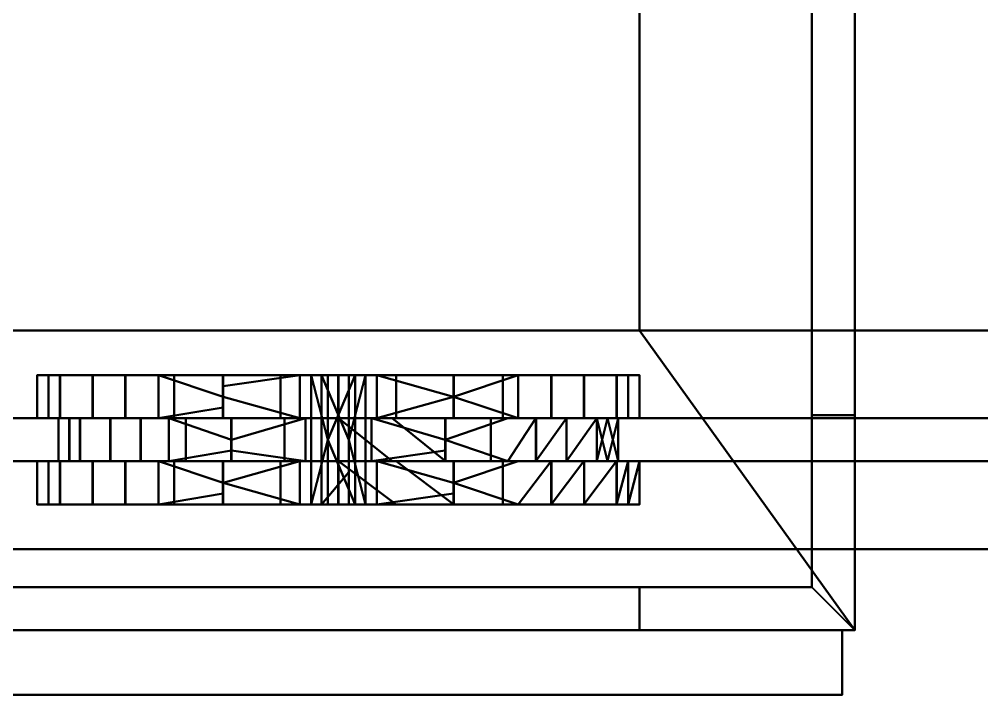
# Model space of a CAD drawing. Header units: millimetres. Extents: x -3275 to 3275, y -1040 to 450.
# Drawn here: x 1730.8 to 1954.5, y -450 to -293 of the extents above; entities that cross this region are included whole.
import ezdxf

# ---------------------------------------------------------------- set-up
doc = ezdxf.new("R2010")
doc.units = ezdxf.units.MM
doc.layers.add('I-FURN-PNLS', color=7, linetype='Continuous', lineweight=40)

msp = doc.modelspace()

# ---------------------------------------------------------------- meshes
at = {"layer": 'I-FURN-PNLS', "color": 7, "true_color": 0xf5f5f3}
mesh = msp.add_polyface(dxfattribs=at)
corners = [(1925, 450, 150), (1125, 450, 150), (1125, -435, 150), (1925, -435, 150), (1875, -365.36, 150), (1175, -365.36, 150), (1175, 353.84, 150), (1875, 353.84, 150)]
mesh.append_faces([[corners[k] for k in face] for face in [(3, 4, 5, 2), (6, 1, 2, 5)]], dxfattribs={"vtx0": -1, "vtx2": -1, "color": 7})
mesh.append_faces([[corners[k] for k in face] for face in [(3, 0, 7, 4), (6, 7, 0, 1)]], dxfattribs={"vtx1": -1, "vtx3": -1, "color": 7})
mesh = msp.add_polyface(dxfattribs=at)
corners = [(1925, 450), (1925, -435), (1125, -435), (1125, 450), (1875, -365.36), (1875, 353.84), (1175, 353.84), (1175, -365.36)]
mesh.append_faces([[corners[k] for k in face] for face in [(2, 7, 4, 1), (5, 0, 1, 4)]], dxfattribs={"vtx0": -1, "vtx2": -1, "color": 7})
mesh.append_faces([[corners[k] for k in face] for face in [(2, 3, 6, 7), (5, 6, 3, 0)]], dxfattribs={"vtx1": -1, "vtx3": -1, "color": 7})
mesh = msp.add_polyface(dxfattribs=at)
corners = [(1875, 450, 2175), (1875, 440, 2175), (1915, 440, 2175), (1915, 400, 2175), (1925, 400, 2175), (1925, 450, 2175), (1875, -435, 2175), (1925, -435, 2175), (1925, -385, 2175), (1915, -385, 2175), (1915, -425, 2175), (1875, -425, 2175), (1175, 450, 2175), (1125, 450, 2175), (1125, 400, 2175), (1135, 400, 2175), (1135, 440, 2175), (1175, 440, 2175), (1175, -435, 2175), (1175, -425, 2175), (1135, -425, 2175), (1135, -385, 2175), (1125, -385, 2175), (1125, -435, 2175)]
mesh.append_faces([[corners[k] for k in face] for face in [(2, 5, 0, 1), (16, 13, 14, 15), (20, 23, 18, 19)]], dxfattribs={"vtx0": -1, "color": 7})
mesh.append_faces([[corners[k] for k in face] for face in [(4, 5, 2, 3), (6, 7, 10, 11), (12, 13, 16, 17)]], dxfattribs={"vtx1": -1, "color": 7})
mesh.append_faces([[corners[k] for k in face] for face in [(8, 9, 10, 7)]], dxfattribs={"vtx2": -1, "color": 7})
mesh.append_faces([[corners[k] for k in face] for face in [(20, 21, 22, 23)]], dxfattribs={"vtx3": -1, "color": 7})
mesh = msp.add_polyface(dxfattribs=at)
corners = [(1875, 450, 150), (1925, 450, 150), (1925, 400, 150), (1915, 400, 150), (1915, 440, 150), (1875, 440, 150), (1875, -435, 150), (1875, -425, 150), (1915, -425, 150), (1915, -385, 150), (1925, -385, 150), (1925, -435, 150), (1175, 450, 150), (1175, 440, 150), (1135, 440, 150), (1135, 400, 150), (1125, 400, 150), (1125, 450, 150), (1175, -435, 150), (1125, -435, 150), (1125, -385, 150), (1135, -385, 150), (1135, -425, 150), (1175, -425, 150)]
mesh.append_faces([[corners[k] for k in face] for face in [(8, 11, 6, 7), (14, 17, 12, 13), (22, 19, 20, 21)]], dxfattribs={"vtx0": -1, "color": 7})
mesh.append_faces([[corners[k] for k in face] for face in [(0, 1, 4, 5), (10, 11, 8, 9), (18, 19, 22, 23)]], dxfattribs={"vtx1": -1, "color": 7})
mesh.append_faces([[corners[k] for k in face] for face in [(2, 3, 4, 1)]], dxfattribs={"vtx2": -1, "color": 7})
mesh.append_faces([[corners[k] for k in face] for face in [(14, 15, 16, 17)]], dxfattribs={"vtx3": -1, "color": 7})
mesh = msp.add_polyface(dxfattribs=at)
corners = [(1125, 450, 2200), (1125, -435, 2200), (1925, -435, 2200), (1925, 450, 2200)]
mesh.append_faces([[corners[k] for k in face] for face in [(3, 0, 1, 2)]], dxfattribs={"color": 7})
mesh = msp.add_polyface(dxfattribs=at)
corners = [(1125, 450, 2175), (1925, 450, 2175), (1925, -435, 2175), (1125, -435, 2175)]
mesh.append_faces([[corners[k] for k in face] for face in [(2, 3, 0, 1)]], dxfattribs={"color": 7})
mesh = msp.add_polyface(dxfattribs=at)
corners = [(1925, 450, 150), (1925, -435, 150), (1925, -435), (1925, 450)]
mesh.append_faces([[corners[k] for k in face] for face in [(0, 1, 2, 3)]], dxfattribs={"color": 7})
mesh = msp.add_polyface(dxfattribs=at)
corners = [(1925, 450, 2200), (1925, -435, 2200), (1925, -435, 2175), (1925, 450, 2175)]
mesh.append_faces([[corners[k] for k in face] for face in [(0, 1, 2, 3)]], dxfattribs={"color": 7})
mesh = msp.add_polyface(dxfattribs=at)
corners = [(1135, 440, 173.99), (1135, -425, 173.99), (1915, -425, 173.99), (1915, 440, 173.99)]
mesh.append_faces([[corners[k] for k in face] for face in [(3, 0, 1, 2)]], dxfattribs={"color": 7})
mesh = msp.add_polyface(dxfattribs=at)
corners = [(1135, 440, 148.99), (1915, 440, 148.99), (1915, -425, 148.99), (1135, -425, 148.99)]
mesh.append_faces([[corners[k] for k in face] for face in [(2, 3, 0, 1)]], dxfattribs={"color": 7})
mesh = msp.add_polyface(dxfattribs=at)
corners = [(1135, 440, 300), (1135, -425, 300), (1915, -425, 300), (1915, 440, 300)]
mesh.append_faces([[corners[k] for k in face] for face in [(3, 0, 1, 2)]], dxfattribs={"color": 7})
mesh = msp.add_polyface(dxfattribs=at)
corners = [(1135, 440, 275), (1915, 440, 275), (1915, -425, 275), (1135, -425, 275)]
mesh.append_faces([[corners[k] for k in face] for face in [(2, 3, 0, 1)]], dxfattribs={"color": 7})
mesh = msp.add_polyface(dxfattribs=at)
corners = [(1135, 440, 680), (1135, -425, 680), (1915, -425, 680), (1915, 440, 680)]
mesh.append_faces([[corners[k] for k in face] for face in [(3, 0, 1, 2)]], dxfattribs={"color": 7})
mesh = msp.add_polyface(dxfattribs=at)
corners = [(1135, 440, 655), (1915, 440, 655), (1915, -425, 655), (1135, -425, 655)]
mesh.append_faces([[corners[k] for k in face] for face in [(2, 3, 0, 1)]], dxfattribs={"color": 7})
mesh = msp.add_polyface(dxfattribs=at)
corners = [(1135, 440, 1060), (1135, -425, 1060), (1915, -425, 1060), (1915, 440, 1060)]
mesh.append_faces([[corners[k] for k in face] for face in [(3, 0, 1, 2)]], dxfattribs={"color": 7})
mesh = msp.add_polyface(dxfattribs=at)
corners = [(1135, 440, 1035), (1915, 440, 1035), (1915, -425, 1035), (1135, -425, 1035)]
mesh.append_faces([[corners[k] for k in face] for face in [(2, 3, 0, 1)]], dxfattribs={"color": 7})
mesh = msp.add_polyface(dxfattribs=at)
corners = [(1135, 440, 1440), (1135, -425, 1440), (1915, -425, 1440), (1915, 440, 1440)]
mesh.append_faces([[corners[k] for k in face] for face in [(3, 0, 1, 2)]], dxfattribs={"color": 7})
mesh = msp.add_polyface(dxfattribs=at)
corners = [(1135, 440, 1415), (1915, 440, 1415), (1915, -425, 1415), (1135, -425, 1415)]
mesh.append_faces([[corners[k] for k in face] for face in [(2, 3, 0, 1)]], dxfattribs={"color": 7})
mesh = msp.add_polyface(dxfattribs=at)
corners = [(1135, 440, 1820), (1135, -425, 1820), (1915, -425, 1820), (1915, 440, 1820)]
mesh.append_faces([[corners[k] for k in face] for face in [(3, 0, 1, 2)]], dxfattribs={"color": 7})
mesh = msp.add_polyface(dxfattribs=at)
corners = [(1135, 440, 1795), (1915, 440, 1795), (1915, -425, 1795), (1135, -425, 1795)]
mesh.append_faces([[corners[k] for k in face] for face in [(2, 3, 0, 1)]], dxfattribs={"color": 7})
mesh = msp.add_polyface(dxfattribs=at)
corners = [(1915, 440, 173.99), (1915, -425, 173.99), (1915, -425, 148.99), (1915, 440, 148.99)]
mesh.append_faces([[corners[k] for k in face] for face in [(0, 1, 2, 3)]], dxfattribs={"color": 7})
mesh = msp.add_polyface(dxfattribs=at)
corners = [(1915, 440, 300), (1915, -425, 300), (1915, -425, 275), (1915, 440, 275)]
mesh.append_faces([[corners[k] for k in face] for face in [(0, 1, 2, 3)]], dxfattribs={"color": 7})
mesh = msp.add_polyface(dxfattribs=at)
corners = [(1915, 440, 680), (1915, -425, 680), (1915, -425, 655), (1915, 440, 655)]
mesh.append_faces([[corners[k] for k in face] for face in [(0, 1, 2, 3)]], dxfattribs={"color": 7})
mesh = msp.add_polyface(dxfattribs=at)
corners = [(1915, 440, 1060), (1915, -425, 1060), (1915, -425, 1035), (1915, 440, 1035)]
mesh.append_faces([[corners[k] for k in face] for face in [(0, 1, 2, 3)]], dxfattribs={"color": 7})
mesh = msp.add_polyface(dxfattribs=at)
corners = [(1915, 440, 1440), (1915, -425, 1440), (1915, -425, 1415), (1915, 440, 1415)]
mesh.append_faces([[corners[k] for k in face] for face in [(0, 1, 2, 3)]], dxfattribs={"color": 7})
mesh = msp.add_polyface(dxfattribs=at)
corners = [(1915, 440, 1820), (1915, -425, 1820), (1915, -425, 1795), (1915, 440, 1795)]
mesh.append_faces([[corners[k] for k in face] for face in [(0, 1, 2, 3)]], dxfattribs={"color": 7})
mesh = msp.add_polyface(dxfattribs=at)
corners = [(1875, -365.36, 150), (1875, 353.84, 150), (1875, 353.84), (1875, -365.36)]
mesh.append_faces([[corners[k] for k in face] for face in [(0, 1, 2, 3)]], dxfattribs={"color": 7})
mesh = msp.add_polyface(dxfattribs=at)
corners = [(-2875, -416.16, -11.35), (-2875, -365.36, -11.35), (2875, -365.36, -11.35), (2875, -416.16, -11.35)]
mesh.append_faces([[corners[k] for k in face] for face in [(0, 1, 2, 3)]], dxfattribs={"color": 7})
mesh = msp.add_polyface(dxfattribs=at)
corners = [(-2875, -365.36, -11.35), (-2875, -365.36, -5), (2875, -365.36, -5), (2875, -365.36, -11.35)]
mesh.append_faces([[corners[k] for k in face] for face in [(0, 1, 2, 3)]], dxfattribs={"color": 7})
mesh = msp.add_polyface(dxfattribs=at)
corners = [(-2875, -365.36, -5), (-2875, -385.76, -5), (2875, -385.76, -5), (2875, -365.36, -5)]
mesh.append_faces([[corners[k] for k in face] for face in [(0, 1, 2, 3)]], dxfattribs={"color": 7})
mesh = msp.add_polyface(dxfattribs=at)
corners = [(1175, -365.36, 150), (1875, -365.36, 150), (1875, -365.36), (1175, -365.36)]
mesh.append_faces([[corners[k] for k in face] for face in [(0, 1, 2, 3)]], dxfattribs={"color": 7})
at = {"layer": 'I-FURN-PNLS', "color": 8, "true_color": 0x7f7f7f}
mesh = msp.add_polyface(dxfattribs=at)
corners = [(1831.73, -375.76, 5.3), (1831.73, -378.26, 5.3), (1831.73, -380.76, 5.3), (1831.73, -383.26, 5.3), (1831.73, -385.76, 5.3), (1804.94, -385.76, 0), (1778.15, -385.76, 5.35), (1755.46, -385.76, 20.55), (1740.3, -385.76, 43.27), (1735, -385.76, 70.06), (1740.35, -385.76, 96.85), (1755.55, -385.76, 119.54), (1778.27, -385.76, 134.7), (1778.27, -383.26, 134.7), (1778.27, -380.76, 134.7), (1778.27, -378.26, 134.7), (1778.27, -375.76, 134.7), (1755.55, -375.76, 119.54), (1740.35, -375.76, 96.85), (1735, -375.76, 70.06), (1740.3, -375.76, 43.27), (1755.46, -375.76, 20.55), (1778.15, -375.76, 5.35), (1804.94, -375.76, 0), (1813.93, -385.76, 1.78), (1763.18, -385.76, 124.63), (1813.93, -375.76, 1.78), (1763.18, -375.76, 124.63), (1791.55, -375.76, 2.68), (1791.55, -385.76, 2.68), (1766.81, -385.76, 12.95), (1766.81, -375.76, 12.95), (1747.88, -375.76, 31.91), (1747.88, -385.76, 31.91), (1737.65, -385.76, 56.67), (1737.65, -375.76, 56.67), (1737.68, -385.76, 83.45), (1737.68, -375.76, 83.45), (1747.95, -385.76, 108.19), (1747.95, -375.76, 108.19)]
mesh.append_faces([[corners[k] for k in face] for face in [(26, 2, 24)]], dxfattribs={"vtx0": -1, "vtx1": -1, "vtx2": -1, "color": 8})
mesh.append_faces([[corners[k] for k in face] for face in [(25, 13, 14, 27)]], dxfattribs={"vtx0": -1, "vtx2": -1, "vtx3": -1, "color": 8})
mesh.append_faces([[corners[k] for k in face] for face in [(12, 13, 25)]], dxfattribs={"vtx1": -1, "color": 8})
mesh.append_faces([[corners[k] for k in face] for face in [(28, 23, 5, 29), (24, 5, 23, 26), (29, 6, 22, 28), (31, 22, 6, 30), (27, 17, 11, 25), (21, 31, 30, 7), (20, 32, 33, 8), (7, 33, 32, 21), (35, 20, 8, 34), (37, 19, 9, 36), (10, 38, 39, 18), (38, 11, 17, 39), (18, 37, 36, 10), (34, 9, 19, 35)]], dxfattribs={"vtx1": -1, "vtx3": -1, "color": 8})
mesh.append_faces([[corners[k] for k in face] for face in [(15, 16, 27, 14), (3, 4, 24, 2)]], dxfattribs={"vtx2": -1, "color": 8})
mesh.append_faces([[corners[k] for k in face] for face in [(26, 0, 1, 2)]], dxfattribs={"vtx3": -1, "color": 8})
mesh = msp.add_polyface(dxfattribs=at)
corners = [(1778.27, -375.76, 134.7), (1805.06, -375.76, 140), (1831.85, -375.76, 134.65), (1854.54, -375.76, 119.45), (1869.7, -375.76, 96.73), (1875, -375.76, 69.94), (1869.65, -375.76, 43.15), (1854.45, -375.76, 20.46), (1831.73, -375.76, 5.3), (1804.94, -375.76, 0), (1778.15, -375.76, 5.35), (1755.46, -375.76, 20.55), (1740.3, -375.76, 43.27), (1735, -375.76, 70.06), (1740.35, -375.76, 96.85), (1755.55, -375.76, 119.54), (1807.44, -375.76, 64.09), (1811.33, -375.76, 69.16), (1808.89, -375.76, 75.07), (1802.56, -375.76, 75.91), (1798.67, -375.76, 70.84), (1801.11, -375.76, 64.93)]
mesh.append_faces([[corners[k] for k in face] for face in [(4, 18, 3)]], dxfattribs={"vtx0": -1, "vtx1": -1, "color": 8})
mesh.append_faces([[corners[k] for k in face] for face in [(19, 0, 1, 18)]], dxfattribs={"vtx0": -1, "vtx2": -1, "color": 8})
mesh.append_faces([[corners[k] for k in face] for face in [(18, 1, 2, 3), (21, 10, 11, 12), (17, 5, 6, 7)]], dxfattribs={"vtx0": -1, "vtx3": -1, "color": 8})
mesh.append_faces([[corners[k] for k in face] for face in [(14, 15, 20, 13), (8, 9, 16)]], dxfattribs={"vtx1": -1, "vtx2": -1, "color": 8})
mesh.append_faces([[corners[k] for k in face] for face in [(12, 13, 20, 21), (19, 20, 15, 0), (21, 16, 9, 10), (4, 5, 17, 18), (16, 17, 7, 8)]], dxfattribs={"vtx1": -1, "vtx3": -1, "color": 8})
mesh = msp.add_polyface(dxfattribs=at)
corners = [(1778.27, -385.76, 134.7), (1805.06, -385.76, 140), (1831.85, -385.76, 134.65), (1854.54, -385.76, 119.45), (1869.7, -385.76, 96.73), (1875, -385.76, 69.94), (1869.65, -385.76, 43.15), (1854.45, -385.76, 20.46), (1831.73, -385.76, 5.3), (1831.73, -383.26, 5.3), (1831.73, -380.76, 5.3), (1831.73, -378.26, 5.3), (1831.73, -375.76, 5.3), (1854.45, -375.76, 20.46), (1869.65, -375.76, 43.15), (1875, -375.76, 69.94), (1869.7, -375.76, 96.73), (1854.54, -375.76, 119.45), (1831.85, -375.76, 134.65), (1805.06, -375.76, 140), (1778.27, -375.76, 134.7), (1778.27, -378.26, 134.7), (1778.27, -380.76, 134.7), (1778.27, -383.26, 134.7), (1796.07, -385.76, 138.22), (1846.82, -385.76, 15.37), (1796.07, -375.76, 138.22), (1846.82, -375.76, 15.37), (1843.19, -385.76, 127.05), (1843.19, -375.76, 127.05), (1818.45, -375.76, 137.32), (1818.45, -385.76, 137.32), (1862.12, -375.76, 108.09), (1862.12, -385.76, 108.09), (1872.32, -375.76, 56.55), (1872.32, -385.76, 56.55), (1862.05, -375.76, 31.81), (1862.05, -385.76, 31.81), (1872.35, -385.76, 83.33), (1872.35, -375.76, 83.33)]
mesh.append_faces([[corners[k] for k in face] for face in [(22, 24, 26, 21), (25, 10, 27)]], dxfattribs={"vtx0": -1, "vtx1": -1, "vtx2": -1, "color": 8})
mesh.append_faces([[corners[k] for k in face] for face in [(1, 19, 26, 24), (13, 7, 25, 27), (3, 17, 29, 28), (30, 31, 2, 18), (32, 33, 4, 16), (19, 1, 31, 30), (28, 29, 18, 2), (17, 3, 33, 32), (34, 35, 6, 14), (36, 37, 7, 13), (15, 5, 35, 34), (38, 39, 16, 4), (14, 6, 37, 36), (39, 38, 5, 15)]], dxfattribs={"vtx0": -1, "vtx2": -1, "color": 8})
mesh.append_faces([[corners[k] for k in face] for face in [(9, 10, 25, 8)]], dxfattribs={"vtx1": -1, "color": 8})
mesh.append_faces([[corners[k] for k in face] for face in [(26, 20, 21), (23, 0, 24, 22), (11, 12, 27, 10)]], dxfattribs={"vtx2": -1, "color": 8})
mesh = msp.add_polyface(dxfattribs=at)
corners = [(1807.44, -375.76, 64.09), (1801.11, -375.76, 64.93), (1798.67, -375.76, 70.84), (1802.56, -375.76, 75.91), (1802.56, -383.26, 75.91), (1802.56, -390.76, 75.91), (1802.56, -398.26, 75.91), (1802.56, -405.76, 75.91), (1798.67, -405.76, 70.84), (1801.11, -405.76, 64.93), (1807.44, -405.76, 64.09), (1807.44, -398.26, 64.09), (1807.44, -390.76, 64.09), (1807.44, -383.26, 64.09)]
mesh.append_faces([[corners[k] for k in face] for face in [(8, 5, 6, 7)]], dxfattribs={"vtx0": -1, "color": 8})
mesh.append_faces([[corners[k] for k in face] for face in [(8, 2, 5)]], dxfattribs={"vtx0": -1, "vtx1": -1, "vtx2": -1, "color": 8})
mesh.append_faces([[corners[k] for k in face] for face in [(9, 11, 12, 1)]], dxfattribs={"vtx0": -1, "vtx2": -1, "vtx3": -1, "color": 8})
mesh.append_faces([[corners[k] for k in face] for face in [(1, 2, 8, 9)]], dxfattribs={"vtx1": -1, "vtx3": -1, "color": 8})
mesh.append_faces([[corners[k] for k in face] for face in [(13, 0, 1, 12), (9, 10, 11)]], dxfattribs={"vtx2": -1, "color": 8})
mesh.append_faces([[corners[k] for k in face] for face in [(2, 3, 4, 5)]], dxfattribs={"vtx3": -1, "color": 8})
mesh = msp.add_polyface(dxfattribs=at)
corners = [(1802.56, -405.76, 75.91), (1802.56, -398.26, 75.91), (1802.56, -390.76, 75.91), (1802.56, -383.26, 75.91), (1802.56, -375.76, 75.91), (1808.89, -375.76, 75.07), (1811.33, -375.76, 69.16), (1807.44, -375.76, 64.09), (1807.44, -383.26, 64.09), (1807.44, -390.76, 64.09), (1807.44, -398.26, 64.09), (1807.44, -405.76, 64.09), (1811.33, -405.76, 69.16), (1808.89, -405.76, 75.07)]
mesh.append_faces([[corners[k] for k in face] for face in [(6, 9, 12), (2, 5, 13)]], dxfattribs={"vtx0": -1, "vtx1": -1, "vtx2": -1, "color": 8})
mesh.append_faces([[corners[k] for k in face] for face in [(6, 12, 13, 5)]], dxfattribs={"vtx0": -1, "vtx2": -1, "color": 8})
mesh.append_faces([[corners[k] for k in face] for face in [(10, 11, 12, 9), (3, 4, 5, 2)]], dxfattribs={"vtx2": -1, "color": 8})
mesh.append_faces([[corners[k] for k in face] for face in [(6, 7, 8, 9), (13, 0, 1, 2)]], dxfattribs={"vtx3": -1, "color": 8})
at = {"layer": 'I-FURN-PNLS', "color": 7, "true_color": 0xf5f5f3}
mesh = msp.add_polyface(dxfattribs=at)
corners = [(-2875, -385.76, -5), (-2875, -385.76), (2875, -385.76), (2875, -385.76, -5)]
mesh.append_faces([[corners[k] for k in face] for face in [(0, 1, 2, 3)]], dxfattribs={"color": 7})
mesh = msp.add_polyface(dxfattribs=at)
corners = [(-2875, -385.76), (-2875, -395.76), (2875, -395.76), (2875, -385.76)]
mesh.append_faces([[corners[k] for k in face] for face in [(0, 1, 2, 3)]], dxfattribs={"color": 7})
at = {"layer": 'I-FURN-PNLS', "color": 8, "true_color": 0x7f7f7f}
mesh = msp.add_polyface(dxfattribs=at)
corners = [(1831.73, -385.76, 5.3), (1854.45, -385.76, 20.46), (1869.65, -385.76, 43.15), (1875, -385.76, 69.94), (1869.7, -385.76, 96.73), (1854.54, -385.76, 119.45), (1831.85, -385.76, 134.65), (1805.06, -385.76, 140), (1778.27, -385.76, 134.7), (1755.55, -385.76, 119.54), (1740.35, -385.76, 96.85), (1735, -385.76, 70.06), (1740.3, -385.76, 43.27), (1755.46, -385.76, 20.55), (1778.15, -385.76, 5.35), (1804.94, -385.76, 0), (1780.18, -385.76, 130.07), (1805.06, -385.76, 135), (1829.93, -385.76, 130.03), (1851, -385.76, 115.92), (1865.07, -385.76, 94.82), (1870, -385.76, 69.94), (1865.03, -385.76, 45.07), (1850.92, -385.76, 24), (1829.82, -385.76, 9.93), (1804.94, -385.76, 5), (1780.07, -385.76, 9.97), (1759, -385.76, 24.08), (1744.93, -385.76, 45.18), (1740, -385.76, 70.06), (1744.97, -385.76, 94.93), (1759.08, -385.76, 116)]
mesh.append_faces([[corners[k] for k in face] for face in [(13, 27, 28, 12), (29, 11, 12, 28), (11, 29, 30, 10), (31, 9, 10, 30), (9, 31, 16, 8), (19, 5, 6, 18), (17, 7, 8, 16), (7, 17, 18, 6)]], dxfattribs={"vtx0": -1, "vtx2": -1, "color": 8})
mesh.append_faces([[corners[k] for k in face] for face in [(14, 15, 25, 26), (24, 25, 15, 0), (26, 27, 13, 14), (0, 1, 23, 24), (22, 23, 1, 2), (2, 3, 21, 22), (3, 4, 20, 21), (4, 5, 19, 20)]], dxfattribs={"vtx1": -1, "vtx3": -1, "color": 8})
mesh = msp.add_polyface(dxfattribs=at)
corners = [(1829.82, -385.76, 9.93), (1829.82, -388.26, 9.93), (1829.82, -390.76, 9.93), (1829.82, -393.26, 9.93), (1829.82, -395.76, 9.93), (1804.94, -395.76, 5), (1780.07, -395.76, 9.97), (1759, -395.76, 24.08), (1744.93, -395.76, 45.18), (1740, -395.76, 70.06), (1744.97, -395.76, 94.93), (1759.08, -395.76, 116), (1780.18, -395.76, 130.07), (1780.18, -393.26, 130.07), (1780.18, -390.76, 130.07), (1780.18, -388.26, 130.07), (1780.18, -385.76, 130.07), (1759.08, -385.76, 116), (1744.97, -385.76, 94.93), (1740, -385.76, 70.06), (1744.93, -385.76, 45.18), (1759, -385.76, 24.08), (1780.07, -385.76, 9.97), (1804.94, -385.76, 5), (1812.67, -395.76, 6.53), (1765.64, -395.76, 120.38), (1812.67, -385.76, 6.53), (1765.64, -385.76, 120.38), (1792.51, -385.76, 7.49), (1792.51, -395.76, 7.49), (1769.53, -395.76, 17.02), (1769.53, -385.76, 17.02), (1751.96, -385.76, 34.63), (1751.96, -395.76, 34.63), (1742.46, -395.76, 57.62), (1742.46, -385.76, 57.62), (1742.49, -395.76, 82.49), (1742.49, -385.76, 82.49), (1752.02, -395.76, 105.47), (1752.02, -385.76, 105.47)]
mesh.append_faces([[corners[k] for k in face] for face in [(24, 26, 2, 3)]], dxfattribs={"vtx0": -1, "vtx1": -1, "vtx3": -1, "color": 8})
mesh.append_faces([[corners[k] for k in face] for face in [(25, 13, 14, 27)]], dxfattribs={"vtx0": -1, "vtx2": -1, "vtx3": -1, "color": 8})
mesh.append_faces([[corners[k] for k in face] for face in [(12, 13, 25)]], dxfattribs={"vtx1": -1, "color": 8})
mesh.append_faces([[corners[k] for k in face] for face in [(9, 36, 37, 19), (32, 21, 7, 33), (24, 5, 23, 26), (29, 6, 22, 28), (31, 22, 6, 30), (27, 17, 11, 25), (5, 29, 28, 23), (21, 31, 30, 7), (33, 8, 20, 32), (35, 20, 8, 34), (38, 11, 17, 39), (34, 9, 19, 35), (39, 18, 10, 38), (18, 37, 36, 10)]], dxfattribs={"vtx1": -1, "vtx3": -1, "color": 8})
mesh.append_faces([[corners[k] for k in face] for face in [(3, 4, 24), (15, 16, 27, 14)]], dxfattribs={"vtx2": -1, "color": 8})
mesh.append_faces([[corners[k] for k in face] for face in [(26, 0, 1, 2)]], dxfattribs={"vtx3": -1, "color": 8})
mesh = msp.add_polyface(dxfattribs=at)
corners = [(1780.18, -395.76, 130.07), (1805.06, -395.76, 135), (1829.93, -395.76, 130.03), (1851, -395.76, 115.92), (1865.07, -395.76, 94.82), (1870, -395.76, 69.94), (1865.03, -395.76, 45.07), (1850.92, -395.76, 24), (1829.82, -395.76, 9.93), (1829.82, -393.26, 9.93), (1829.82, -390.76, 9.93), (1829.82, -388.26, 9.93), (1829.82, -385.76, 9.93), (1850.92, -385.76, 24), (1865.03, -385.76, 45.07), (1870, -385.76, 69.94), (1865.07, -385.76, 94.82), (1851, -385.76, 115.92), (1829.93, -385.76, 130.03), (1805.06, -385.76, 135), (1780.18, -385.76, 130.07), (1780.18, -388.26, 130.07), (1780.18, -390.76, 130.07), (1780.18, -393.26, 130.07), (1797.33, -395.76, 133.47), (1844.36, -395.76, 19.62), (1797.33, -385.76, 133.47), (1844.36, -385.76, 19.62), (1840.47, -395.76, 122.98), (1840.47, -385.76, 122.98), (1817.49, -385.76, 132.51), (1817.49, -395.76, 132.51), (1858.04, -385.76, 105.37), (1858.04, -395.76, 105.37), (1867.51, -385.76, 57.51), (1867.51, -395.76, 57.51), (1857.98, -385.76, 34.53), (1857.98, -395.76, 34.53), (1867.54, -395.76, 82.38), (1867.54, -385.76, 82.38)]
mesh.append_faces([[corners[k] for k in face] for face in [(27, 10, 11, 12)]], dxfattribs={"vtx0": -1, "color": 8})
mesh.append_faces([[corners[k] for k in face] for face in [(37, 14, 6), (25, 13, 7)]], dxfattribs={"vtx0": -1, "vtx1": -1, "color": 8})
mesh.append_faces([[corners[k] for k in face] for face in [(24, 26, 22, 23)]], dxfattribs={"vtx0": -1, "vtx1": -1, "vtx3": -1, "color": 8})
mesh.append_faces([[corners[k] for k in face] for face in [(1, 19, 26, 24), (6, 14, 34), (3, 17, 29, 28), (32, 33, 4, 16), (18, 2, 28, 29), (19, 1, 31), (17, 3, 33, 32), (7, 13, 36), (15, 5, 35), (2, 18, 30), (5, 15, 39), (16, 4, 38)]], dxfattribs={"vtx0": -1, "vtx2": -1, "color": 8})
mesh.append_faces([[corners[k] for k in face] for face in [(9, 10, 25, 8)]], dxfattribs={"vtx1": -1, "color": 8})
mesh.append_faces([[corners[k] for k in face] for face in [(27, 13, 25, 10)]], dxfattribs={"vtx1": -1, "vtx2": -1, "vtx3": -1, "color": 8})
mesh.append_faces([[corners[k] for k in face] for face in [(31, 2, 30, 19), (34, 15, 35, 6), (36, 14, 37, 7), (39, 16, 38, 5)]], dxfattribs={"vtx1": -1, "vtx3": -1, "color": 8})
mesh.append_faces([[corners[k] for k in face] for face in [(23, 0, 24)]], dxfattribs={"vtx2": -1, "color": 8})
mesh.append_faces([[corners[k] for k in face] for face in [(26, 20, 21, 22)]], dxfattribs={"vtx3": -1, "color": 8})
at = {"layer": 'I-FURN-PNLS', "color": 7, "true_color": 0xf5f5f3}
mesh = msp.add_polyface(dxfattribs=at)
corners = [(1915, -385, 2175), (1925, -385, 2175), (1925, -385, 150), (1915, -385, 150)]
mesh.append_faces([[corners[k] for k in face] for face in [(3, 0, 1, 2)]], dxfattribs={"color": 7})
mesh = msp.add_polyface(dxfattribs=at)
corners = [(1915, -425, 2175), (1915, -385, 2175), (1915, -385, 150), (1915, -425, 150)]
mesh.append_faces([[corners[k] for k in face] for face in [(3, 0, 1, 2)]], dxfattribs={"color": 7})
mesh = msp.add_polyface(dxfattribs=at)
corners = [(1925, -385, 2175), (1925, -435, 2175), (1925, -435, 150), (1925, -385, 150)]
mesh.append_faces([[corners[k] for k in face] for face in [(0, 1, 2, 3)]], dxfattribs={"color": 7})
mesh = msp.add_polyface(dxfattribs=at)
corners = [(-2875, -395.76), (-2875, -395.76, -5), (2875, -395.76, -5), (2875, -395.76)]
mesh.append_faces([[corners[k] for k in face] for face in [(2, 3, 0, 1)]], dxfattribs={"color": 7})
mesh = msp.add_polyface(dxfattribs=at)
corners = [(-2875, -395.76, -5), (-2875, -416.16, -5), (2875, -416.16, -5), (2875, -395.76, -5)]
mesh.append_faces([[corners[k] for k in face] for face in [(0, 1, 2, 3)]], dxfattribs={"color": 7})
at = {"layer": 'I-FURN-PNLS', "color": 8, "true_color": 0x7f7f7f}
mesh = msp.add_polyface(dxfattribs=at)
corners = [(1831.73, -395.76, 5.3), (1831.73, -398.26, 5.3), (1831.73, -400.76, 5.3), (1831.73, -403.26, 5.3), (1831.73, -405.76, 5.3), (1804.94, -405.76, 0), (1778.15, -405.76, 5.35), (1755.46, -405.76, 20.55), (1740.3, -405.76, 43.27), (1735, -405.76, 70.06), (1740.35, -405.76, 96.85), (1755.55, -405.76, 119.54), (1778.27, -405.76, 134.7), (1778.27, -403.26, 134.7), (1778.27, -400.76, 134.7), (1778.27, -398.26, 134.7), (1778.27, -395.76, 134.7), (1755.55, -395.76, 119.54), (1740.35, -395.76, 96.85), (1735, -395.76, 70.06), (1740.3, -395.76, 43.27), (1755.46, -395.76, 20.55), (1778.15, -395.76, 5.35), (1804.94, -395.76, 0), (1813.93, -405.76, 1.78), (1763.18, -405.76, 124.63), (1813.93, -395.76, 1.78), (1763.18, -395.76, 124.63), (1791.55, -395.76, 2.68), (1791.55, -405.76, 2.68), (1766.81, -405.76, 12.95), (1766.81, -395.76, 12.95), (1747.88, -395.76, 31.91), (1747.88, -405.76, 31.91), (1737.65, -405.76, 56.67), (1737.65, -395.76, 56.67), (1737.68, -405.76, 83.45), (1737.68, -395.76, 83.45), (1747.95, -405.76, 108.19), (1747.95, -395.76, 108.19)]
mesh.append_faces([[corners[k] for k in face] for face in [(24, 26, 2, 3)]], dxfattribs={"vtx0": -1, "vtx1": -1, "vtx3": -1, "color": 8})
mesh.append_faces([[corners[k] for k in face] for face in [(25, 13, 14, 27)]], dxfattribs={"vtx0": -1, "vtx2": -1, "vtx3": -1, "color": 8})
mesh.append_faces([[corners[k] for k in face] for face in [(12, 13, 25)]], dxfattribs={"vtx1": -1, "color": 8})
mesh.append_faces([[corners[k] for k in face] for face in [(36, 10, 18, 37), (32, 21, 7, 33), (24, 5, 23, 26), (29, 6, 22, 28), (9, 36, 37, 19), (31, 22, 6, 30), (27, 17, 11, 25), (5, 29, 28, 23), (21, 31, 30, 7), (33, 8, 20, 32), (35, 20, 8, 34), (34, 9, 19, 35), (39, 18, 10, 38), (17, 39, 38, 11)]], dxfattribs={"vtx1": -1, "vtx3": -1, "color": 8})
mesh.append_faces([[corners[k] for k in face] for face in [(15, 16, 27, 14), (3, 4, 24)]], dxfattribs={"vtx2": -1, "color": 8})
mesh.append_faces([[corners[k] for k in face] for face in [(26, 0, 1, 2)]], dxfattribs={"vtx3": -1, "color": 8})
mesh = msp.add_polyface(dxfattribs=at)
corners = [(1778.27, -395.76, 134.7), (1805.06, -395.76, 140), (1831.85, -395.76, 134.65), (1854.54, -395.76, 119.45), (1869.7, -395.76, 96.73), (1875, -395.76, 69.94), (1869.65, -395.76, 43.15), (1854.45, -395.76, 20.46), (1831.73, -395.76, 5.3), (1804.94, -395.76, 0), (1778.15, -395.76, 5.35), (1755.46, -395.76, 20.55), (1740.3, -395.76, 43.27), (1735, -395.76, 70.06), (1740.35, -395.76, 96.85), (1755.55, -395.76, 119.54), (1829.82, -395.76, 9.93), (1850.92, -395.76, 24), (1865.03, -395.76, 45.07), (1870, -395.76, 69.94), (1865.07, -395.76, 94.82), (1851, -395.76, 115.92), (1829.93, -395.76, 130.03), (1805.06, -395.76, 135), (1780.18, -395.76, 130.07), (1759.08, -395.76, 116), (1744.97, -395.76, 94.93), (1740, -395.76, 70.06), (1744.93, -395.76, 45.18), (1759, -395.76, 24.08), (1780.07, -395.76, 9.97), (1804.94, -395.76, 5)]
mesh.append_faces([[corners[k] for k in face] for face in [(13, 27, 28, 12), (29, 11, 12, 28), (11, 29, 30, 10), (31, 9, 10, 30), (9, 31, 16, 8), (19, 5, 6, 18), (17, 7, 8, 16), (7, 17, 18, 6)]], dxfattribs={"vtx0": -1, "vtx2": -1, "color": 8})
mesh.append_faces([[corners[k] for k in face] for face in [(14, 15, 25, 26), (24, 25, 15, 0), (26, 27, 13, 14), (0, 1, 23, 24), (22, 23, 1, 2), (2, 3, 21, 22), (3, 4, 20, 21), (4, 5, 19, 20)]], dxfattribs={"vtx1": -1, "vtx3": -1, "color": 8})
mesh = msp.add_polyface(dxfattribs=at)
corners = [(1778.27, -405.76, 134.7), (1805.06, -405.76, 140), (1831.85, -405.76, 134.65), (1854.54, -405.76, 119.45), (1869.7, -405.76, 96.73), (1875, -405.76, 69.94), (1869.65, -405.76, 43.15), (1854.45, -405.76, 20.46), (1831.73, -405.76, 5.3), (1831.73, -403.26, 5.3), (1831.73, -400.76, 5.3), (1831.73, -398.26, 5.3), (1831.73, -395.76, 5.3), (1854.45, -395.76, 20.46), (1869.65, -395.76, 43.15), (1875, -395.76, 69.94), (1869.7, -395.76, 96.73), (1854.54, -395.76, 119.45), (1831.85, -395.76, 134.65), (1805.06, -395.76, 140), (1778.27, -395.76, 134.7), (1778.27, -398.26, 134.7), (1778.27, -400.76, 134.7), (1778.27, -403.26, 134.7), (1796.07, -405.76, 138.22), (1846.82, -405.76, 15.37), (1796.07, -395.76, 138.22), (1846.82, -395.76, 15.37), (1843.19, -405.76, 127.05), (1843.19, -395.76, 127.05), (1818.45, -395.76, 137.32), (1818.45, -405.76, 137.32), (1862.12, -395.76, 108.09), (1862.12, -405.76, 108.09), (1872.32, -395.76, 56.55), (1872.32, -405.76, 56.55), (1862.05, -395.76, 31.81), (1862.05, -405.76, 31.81), (1872.35, -405.76, 83.33), (1872.35, -395.76, 83.33)]
mesh.append_faces([[corners[k] for k in face] for face in [(27, 10, 11, 12)]], dxfattribs={"vtx0": -1, "color": 8})
mesh.append_faces([[corners[k] for k in face] for face in [(37, 14, 6), (25, 13, 7)]], dxfattribs={"vtx0": -1, "vtx1": -1, "color": 8})
mesh.append_faces([[corners[k] for k in face] for face in [(26, 22, 24)]], dxfattribs={"vtx0": -1, "vtx1": -1, "vtx2": -1, "color": 8})
mesh.append_faces([[corners[k] for k in face] for face in [(1, 19, 26, 24), (6, 14, 34), (3, 17, 29, 28), (32, 33, 4, 16), (18, 2, 28, 29), (19, 1, 31), (17, 3, 33, 32), (16, 4, 38, 39), (7, 13, 36), (15, 5, 35), (2, 18, 30), (5, 15, 39, 38)]], dxfattribs={"vtx0": -1, "vtx2": -1, "color": 8})
mesh.append_faces([[corners[k] for k in face] for face in [(9, 10, 25, 8)]], dxfattribs={"vtx1": -1, "color": 8})
mesh.append_faces([[corners[k] for k in face] for face in [(27, 13, 25, 10)]], dxfattribs={"vtx1": -1, "vtx2": -1, "vtx3": -1, "color": 8})
mesh.append_faces([[corners[k] for k in face] for face in [(31, 2, 30, 19), (34, 15, 35, 6), (36, 14, 37, 7)]], dxfattribs={"vtx1": -1, "vtx3": -1, "color": 8})
mesh.append_faces([[corners[k] for k in face] for face in [(23, 0, 24, 22)]], dxfattribs={"vtx2": -1, "color": 8})
mesh.append_faces([[corners[k] for k in face] for face in [(26, 20, 21, 22)]], dxfattribs={"vtx3": -1, "color": 8})
mesh = msp.add_polyface(dxfattribs=at)
corners = [(1831.73, -405.76, 5.3), (1854.45, -405.76, 20.46), (1869.65, -405.76, 43.15), (1875, -405.76, 69.94), (1869.7, -405.76, 96.73), (1854.54, -405.76, 119.45), (1831.85, -405.76, 134.65), (1805.06, -405.76, 140), (1778.27, -405.76, 134.7), (1755.55, -405.76, 119.54), (1740.35, -405.76, 96.85), (1735, -405.76, 70.06), (1740.3, -405.76, 43.27), (1755.46, -405.76, 20.55), (1778.15, -405.76, 5.35), (1804.94, -405.76, 0), (1802.56, -405.76, 75.91), (1808.89, -405.76, 75.07), (1811.33, -405.76, 69.16), (1807.44, -405.76, 64.09), (1801.11, -405.76, 64.93), (1798.67, -405.76, 70.84)]
mesh.append_faces([[corners[k] for k in face] for face in [(4, 18, 3)]], dxfattribs={"vtx0": -1, "vtx1": -1, "color": 8})
mesh.append_faces([[corners[k] for k in face] for face in [(19, 0, 1, 18)]], dxfattribs={"vtx0": -1, "vtx2": -1, "color": 8})
mesh.append_faces([[corners[k] for k in face] for face in [(18, 1, 2, 3), (21, 10, 11, 12), (17, 5, 6, 7)]], dxfattribs={"vtx0": -1, "vtx3": -1, "color": 8})
mesh.append_faces([[corners[k] for k in face] for face in [(14, 15, 20, 13), (8, 9, 16)]], dxfattribs={"vtx1": -1, "vtx2": -1, "color": 8})
mesh.append_faces([[corners[k] for k in face] for face in [(12, 13, 20, 21), (19, 20, 15, 0), (21, 16, 9, 10), (4, 5, 17, 18), (16, 17, 7, 8)]], dxfattribs={"vtx1": -1, "vtx3": -1, "color": 8})
at = {"layer": 'I-FURN-PNLS', "color": 7, "true_color": 0xf5f5f3}
mesh = msp.add_polyface(dxfattribs=at)
corners = [(-2875, -416.16, -5), (-2875, -416.16, -11.35), (2875, -416.16, -11.35), (2875, -416.16, -5)]
mesh.append_faces([[corners[k] for k in face] for face in [(0, 1, 2, 3)]], dxfattribs={"color": 7})
mesh = msp.add_polyface(dxfattribs=at)
corners = [(1915, -425, 173.99), (1135, -425, 173.99), (1135, -425, 148.99), (1915, -425, 148.99)]
mesh.append_faces([[corners[k] for k in face] for face in [(0, 1, 2, 3)]], dxfattribs={"color": 7})
mesh = msp.add_polyface(dxfattribs=at)
corners = [(1915, -425, 300), (1135, -425, 300), (1135, -425, 275), (1915, -425, 275)]
mesh.append_faces([[corners[k] for k in face] for face in [(0, 1, 2, 3)]], dxfattribs={"color": 7})
mesh = msp.add_polyface(dxfattribs=at)
corners = [(1915, -425, 680), (1135, -425, 680), (1135, -425, 655), (1915, -425, 655)]
mesh.append_faces([[corners[k] for k in face] for face in [(0, 1, 2, 3)]], dxfattribs={"color": 7})
mesh = msp.add_polyface(dxfattribs=at)
corners = [(1915, -425, 1060), (1135, -425, 1060), (1135, -425, 1035), (1915, -425, 1035)]
mesh.append_faces([[corners[k] for k in face] for face in [(0, 1, 2, 3)]], dxfattribs={"color": 7})
mesh = msp.add_polyface(dxfattribs=at)
corners = [(1915, -425, 1440), (1135, -425, 1440), (1135, -425, 1415), (1915, -425, 1415)]
mesh.append_faces([[corners[k] for k in face] for face in [(0, 1, 2, 3)]], dxfattribs={"color": 7})
mesh = msp.add_polyface(dxfattribs=at)
corners = [(1915, -425, 1820), (1135, -425, 1820), (1135, -425, 1795), (1915, -425, 1795)]
mesh.append_faces([[corners[k] for k in face] for face in [(0, 1, 2, 3)]], dxfattribs={"color": 7})
mesh = msp.add_polyface(dxfattribs=at)
corners = [(1875, -425, 2175), (1915, -425, 2175), (1915, -425, 150), (1875, -425, 150)]
mesh.append_faces([[corners[k] for k in face] for face in [(3, 0, 1, 2)]], dxfattribs={"color": 7})
mesh = msp.add_polyface(dxfattribs=at)
corners = [(1875, -435, 2175), (1875, -425, 2175), (1875, -425, 150), (1875, -435, 150)]
mesh.append_faces([[corners[k] for k in face] for face in [(3, 0, 1, 2)]], dxfattribs={"color": 7})
mesh = msp.add_polyface(dxfattribs=at)
corners = [(1925, -435, 150), (1125, -435, 150), (1125, -435), (1925, -435)]
mesh.append_faces([[corners[k] for k in face] for face in [(0, 1, 2, 3)]], dxfattribs={"color": 7})
mesh = msp.add_polyface(dxfattribs=at)
corners = [(1925, -435, 2200), (1125, -435, 2200), (1125, -435, 2175), (1925, -435, 2175)]
mesh.append_faces([[corners[k] for k in face] for face in [(0, 1, 2, 3)]], dxfattribs={"color": 7})
at = {"layer": 'I-FURN-PNLS', "color": 25, "true_color": 0x866854}
mesh = msp.add_polyface(dxfattribs=at)
corners = [(1125, -435, 2200), (1125, -450, 2200), (1922.1, -450, 2200), (1922.1, -435, 2200)]
mesh.append_faces([[corners[k] for k in face] for face in [(3, 0, 1, 2)]], dxfattribs={"color": 25})
mesh = msp.add_polyface(dxfattribs=at)
corners = [(1125, -435), (1922.1, -435), (1922.1, -450), (1125, -450)]
mesh.append_faces([[corners[k] for k in face] for face in [(2, 3, 0, 1)]], dxfattribs={"color": 25})
mesh = msp.add_polyface(dxfattribs=at)
corners = [(1125, -435, 2200), (1922.1, -435, 2200), (1922.1, -435), (1125, -435)]
mesh.append_faces([[corners[k] for k in face] for face in [(3, 0, 1, 2)]], dxfattribs={"color": 25})
at = {"layer": 'I-FURN-PNLS', "color": 7, "true_color": 0xf5f5f3}
mesh = msp.add_polyface(dxfattribs=at)
corners = [(1925, -435, 2175), (1875, -435, 2175), (1875, -435, 150), (1925, -435, 150)]
mesh.append_faces([[corners[k] for k in face] for face in [(0, 1, 2, 3)]], dxfattribs={"color": 7})
at = {"layer": 'I-FURN-PNLS', "color": 25, "true_color": 0x866854}
mesh = msp.add_polyface(dxfattribs=at)
corners = [(1922.1, -435, 2200), (1922.1, -450, 2200), (1922.1, -450), (1922.1, -435)]
mesh.append_faces([[corners[k] for k in face] for face in [(3, 0, 1, 2)]], dxfattribs={"color": 25})
mesh = msp.add_polyface(dxfattribs=at)
corners = [(1922.1, -450, 2200), (1125, -450, 2200), (1125, -450), (1922.1, -450)]
mesh.append_faces([[corners[k] for k in face] for face in [(3, 0, 1, 2)]], dxfattribs={"color": 25})

doc.saveas('drawing.dxf')
